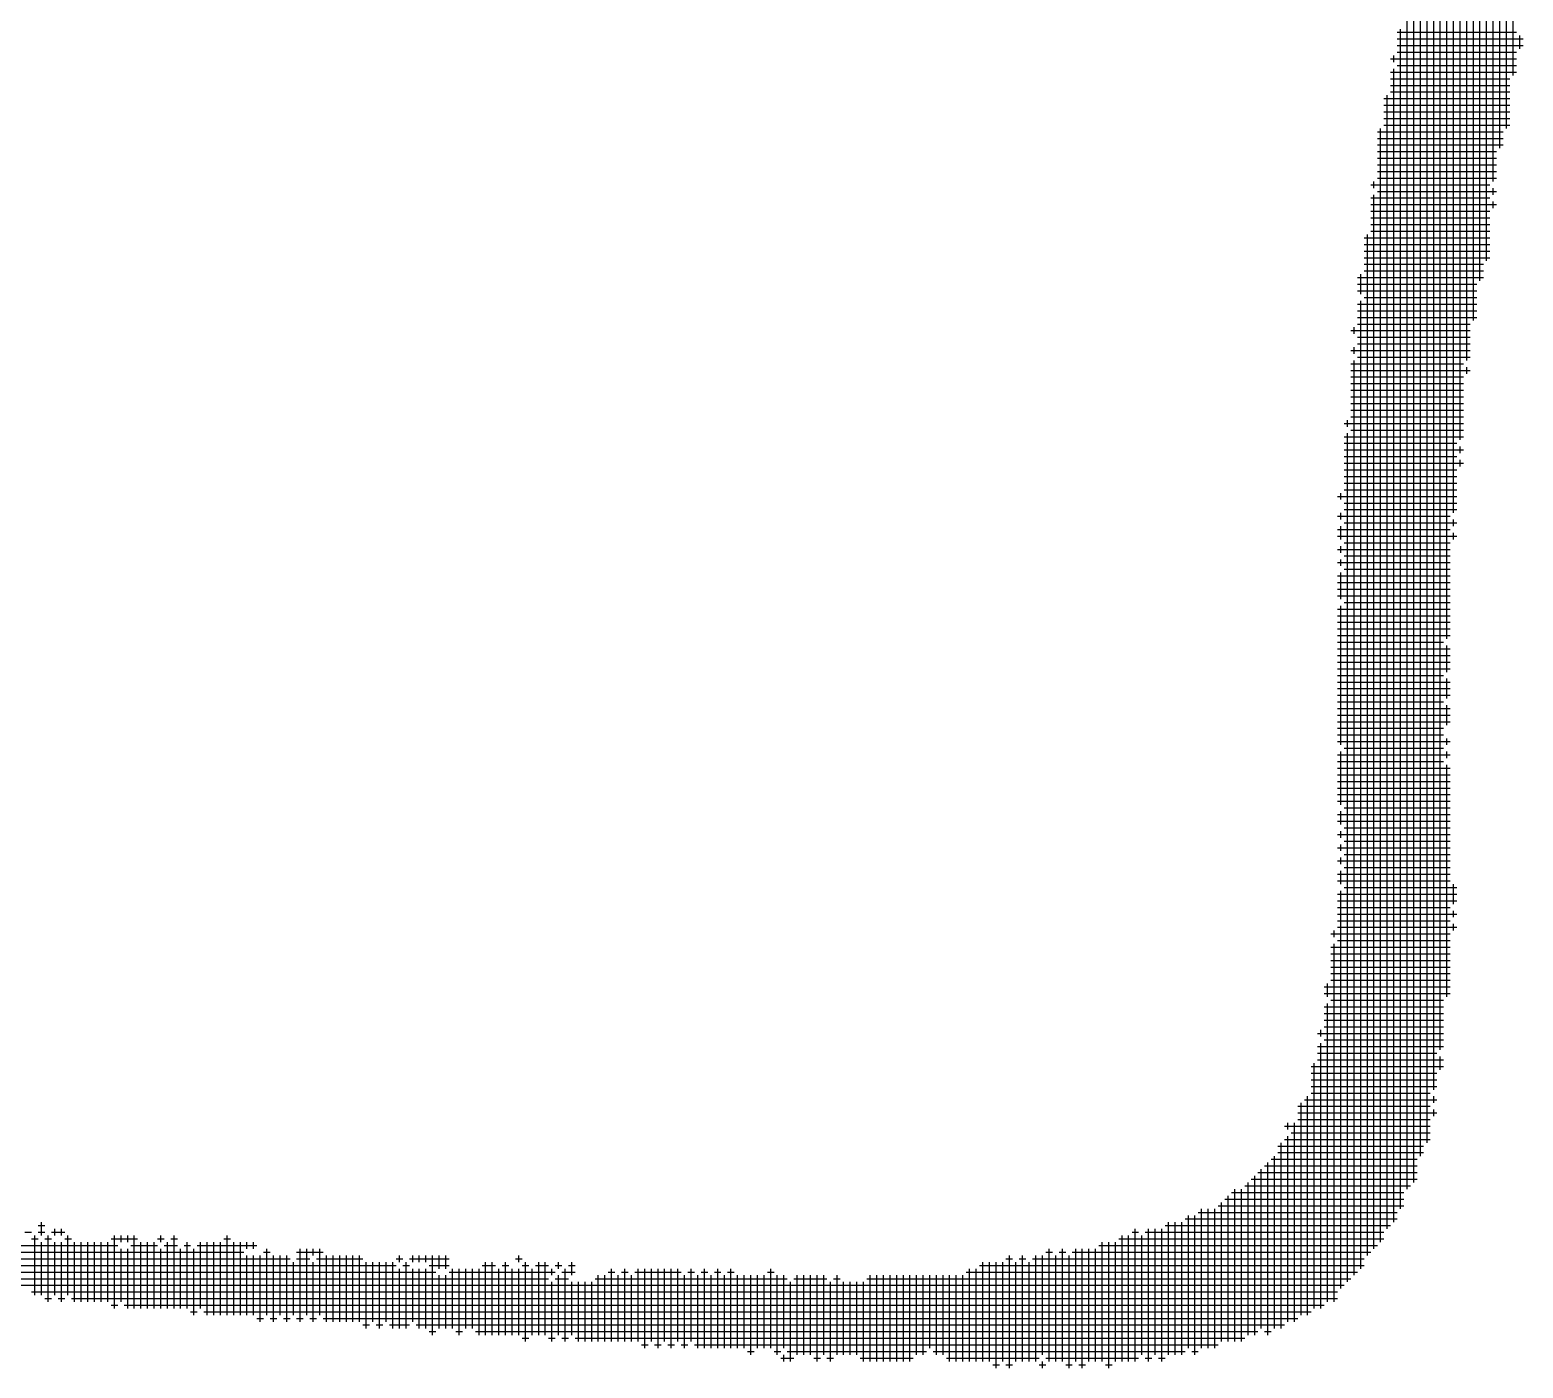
# Model space of a CAD drawing. Header units: feet. Extents: x 0 to 504600, y 0 to 356400.
# Drawn here: x 321583 to 322860, y 15769 to 16913 of the extents above; entities that cross this region are included whole.
import ezdxf

# ---------------------------------------------------------------- set-up
doc = ezdxf.new("R2010")
doc.units = ezdxf.units.FT
doc.header["$LTSCALE"] = 600
doc.header["$MEASUREMENT"] = 0
doc.layers.add('CX-COMM', color=3, linetype='CONTINUOUS')

msp = doc.modelspace()

# ---------------------------------------------------------------- linework, layer by layer
at = {"layer": 'CX-COMM'}
for p, q in [((322851.6, 16874.2, 14725.6), (322851.6, 17418.6, 14725.6)), ((322845.9, 16828.9, 14725.6), (322845.9, 17395.9, 14725.6)), ((322840.3, 16811.9, 14725.6), (322840.3, 17384.5, 14725.6)), ((322834.6, 16783.5, 14725.6), (322834.6, 17356.2, 14725.6)), ((322828.9, 16715.5, 14725.6), (322828.9, 17339.2, 14725.6)), ((322800.6, 16500, 14725.6), (322800.6, 17293.8, 14725.6)), ((322806.2, 16562.4, 14725.6), (322806.2, 17299.5, 14725.6)), ((322811.9, 16630.4, 14725.6), (322811.9, 17293.8, 14725.6)), ((322817.6, 16664.5, 14725.6), (322817.6, 17299.5, 14725.6)), ((322823.2, 16698.5, 14725.6), (322823.2, 17305.2, 14725.6)), ((322794.9, 16392.3, 14725.6), (322794.9, 17157.7, 14725.6)), ((322789.2, 16040.8, 14725.6), (322789.2, 17123.7, 14725.6)), ((322783.6, 16006.7, 14725.6), (322783.6, 17095.4, 14725.6)), ((322777.9, 15961.4, 14725.6), (322777.9, 17072.7, 14725.6)), ((322772.2, 15950, 14725.6), (322772.2, 17033, 14725.6)), ((322766.5, 15927.4, 14725.6), (322766.5, 16999, 14725.6)), ((322760.9, 15921.7, 14725.6), (322760.9, 16959.3, 14725.6)), ((322752.4, 16911.1, 14725.6), (322854.4, 16911.1, 14725.6)), ((322755.2, 15904.7, 14725.6), (322755.2, 16913.9, 14725.6)), ((322752.4, 16905.4, 14725.6), (322860.1, 16905.4, 14725.6)), ((322752.4, 16899.8, 14725.6), (322860.1, 16899.8, 14725.6)), ((322857.3, 16896.9, 14725.6), (322857.3, 16908.3, 14725.6)), ((322746.7, 16888.4, 14725.6), (322854.4, 16888.4, 14725.6)), ((322749.5, 16885.6, 14725.6), (322749.5, 16891.3, 14725.6)), ((322752.4, 16894.1, 14725.6), (322854.4, 16894.1, 14725.6)), ((322746.7, 16877.1, 14725.6), (322854.4, 16877.1, 14725.6)), ((322746.7, 16871.4, 14725.6), (322848.8, 16871.4, 14725.6)), ((322749.5, 15893.3, 14725.6), (322749.5, 16879.9, 14725.6)), ((322752.4, 16882.8, 14725.6), (322854.4, 16882.8, 14725.6)), ((322746.7, 16865.7, 14725.6), (322848.8, 16865.7, 14725.6)), ((322746.7, 16860.1, 14725.6), (322848.8, 16860.1, 14725.6)), ((322741, 16854.4, 14725.6), (322848.8, 16854.4, 14725.6)), ((322741, 16848.7, 14725.6), (322848.8, 16848.7, 14725.6)), ((322743.9, 15887.7, 14725.6), (322743.9, 16857.2, 14725.6)), ((322741, 16843.1, 14725.6), (322848.8, 16843.1, 14725.6)), ((322741, 16837.4, 14725.6), (322848.8, 16837.4, 14725.6)), ((322735.4, 16826.1, 14725.6), (322843.1, 16826.1, 14725.6)), ((322735.4, 16820.4, 14725.6), (322843.1, 16820.4, 14725.6)), ((322738.2, 15876.3, 14725.6), (322738.2, 16828.9, 14725.6)), ((322741, 16831.7, 14725.6), (322848.8, 16831.7, 14725.6)), ((322735.4, 16814.7, 14725.6), (322843.1, 16814.7, 14725.6)), ((322735.4, 16809, 14725.6), (322837.4, 16809, 14725.6)), ((322735.4, 16803.4, 14725.6), (322837.4, 16803.4, 14725.6)), ((322735.4, 16797.7, 14725.6), (322837.4, 16797.7, 14725.6)), ((322732.5, 16777.9, 14725.6), (322732.5, 16783.5, 14725.6)), ((322735.4, 16792, 14725.6), (322837.4, 16792, 14725.6)), ((322735.4, 16786.4, 14725.6), (322837.4, 16786.4, 14725.6)), ((322729.7, 16780.7, 14725.6), (322831.7, 16780.7, 14725.6)), ((322729.7, 16769.4, 14725.6), (322831.7, 16769.4, 14725.6)), ((322732.5, 15870.7, 14725.6), (322732.5, 16772.2, 14725.6)), ((322735.4, 16775, 14725.6), (322837.4, 16775, 14725.6)), ((322834.6, 16772.2, 14725.6), (322834.6, 16777.9, 14725.6)), ((322729.7, 16763.7, 14725.6), (322837.4, 16763.7, 14725.6)), ((322729.7, 16758, 14725.6), (322831.7, 16758, 14725.6)), ((322834.6, 16760.8, 14725.6), (322834.6, 16766.5, 14725.6)), ((322729.7, 16752.3, 14725.6), (322831.7, 16752.3, 14725.6)), ((322729.7, 16746.7, 14725.6), (322831.7, 16746.7, 14725.6)), ((322724, 16735.3, 14725.6), (322831.7, 16735.3, 14725.6)), ((322726.9, 15865, 14725.6), (322726.9, 16738.2, 14725.6)), ((322729.7, 16741, 14725.6), (322831.7, 16741, 14725.6)), ((322724, 16729.7, 14725.6), (322831.7, 16729.7, 14725.6)), ((322724, 16724, 14725.6), (322831.7, 16724, 14725.6)), ((322724, 16718.3, 14725.6), (322831.7, 16718.3, 14725.6)), ((322724, 16712.7, 14725.6), (322826.1, 16712.7, 14725.6)), ((322724, 16707, 14725.6), (322826.1, 16707, 14725.6)), ((322718.3, 16701.3, 14725.6), (322826.1, 16701.3, 14725.6)), ((322718.3, 16695.6, 14725.6), (322820.4, 16695.6, 14725.6)), ((322721.2, 16687.1, 14725.6), (322721.2, 16704.1, 14725.6)), ((322718.3, 16690, 14725.6), (322820.4, 16690, 14725.6)), ((322721.2, 15853.6, 14725.6), (322721.2, 16681.5, 14725.6)), ((322724, 16684.3, 14725.6), (322820.4, 16684.3, 14725.6)), ((322718.3, 16678.6, 14725.6), (322820.4, 16678.6, 14725.6)), ((322718.3, 16673, 14725.6), (322820.4, 16673, 14725.6)), ((322718.3, 16667.3, 14725.6), (322820.4, 16667.3, 14725.6)), ((322712.7, 16656, 14725.6), (322814.7, 16656, 14725.6)), ((322715.5, 16653.1, 14725.6), (322715.5, 16658.8, 14725.6)), ((322718.3, 16661.6, 14725.6), (322814.7, 16661.6, 14725.6)), ((322715.5, 16636.1, 14725.6), (322715.5, 16641.8, 14725.6)), ((322718.3, 16650.3, 14725.6), (322814.7, 16650.3, 14725.6)), ((322718.3, 16644.6, 14725.6), (322814.7, 16644.6, 14725.6)), ((322712.7, 16638.9, 14725.6), (322814.7, 16638.9, 14725.6)), ((322715.5, 15848, 14725.6), (322715.5, 16630.4, 14725.6)), ((322718.3, 16633.3, 14725.6), (322814.7, 16633.3, 14725.6)), ((322712.7, 16627.6, 14725.6), (322809.1, 16627.6, 14725.6)), ((322712.7, 16621.9, 14725.6), (322814.7, 16621.9, 14725.6)), ((322712.7, 16616.3, 14725.6), (322809.1, 16616.3, 14725.6)), ((322811.9, 16619.1, 14725.6), (322811.9, 16624.8, 14725.6)), ((322712.7, 16610.6, 14725.6), (322809.1, 16610.6, 14725.6)), ((322712.7, 16604.9, 14725.6), (322809.1, 16604.9, 14725.6)), ((322712.7, 16599.3, 14725.6), (322809.1, 16599.3, 14725.6)), ((322712.7, 16593.6, 14725.6), (322809.1, 16593.6, 14725.6)), ((322709.8, 16573.7, 14725.6), (322709.8, 16579.4, 14725.6)), ((322712.7, 16587.9, 14725.6), (322809.1, 16587.9, 14725.6)), ((322712.7, 16582.2, 14725.6), (322809.1, 16582.2, 14725.6)), ((322707, 16576.6, 14725.6), (322809.1, 16576.6, 14725.6)), ((322707, 16565.2, 14725.6), (322809.1, 16565.2, 14725.6)), ((322709.8, 15842.3, 14725.6), (322709.8, 16568.1, 14725.6)), ((322712.7, 16570.9, 14725.6), (322809.1, 16570.9, 14725.6)), ((322707, 16559.6, 14725.6), (322803.4, 16559.6, 14725.6)), ((322707, 16553.9, 14725.6), (322809.1, 16553.9, 14725.6)), ((322806.2, 16551.1, 14725.6), (322806.2, 16556.7, 14725.6)), ((322707, 16548.2, 14725.6), (322803.4, 16548.2, 14725.6)), ((322707, 16542.6, 14725.6), (322809.1, 16542.6, 14725.6)), ((322806.2, 16539.7, 14725.6), (322806.2, 16545.4, 14725.6)), ((322707, 16536.9, 14725.6), (322803.4, 16536.9, 14725.6)), ((322707, 16531.2, 14725.6), (322803.4, 16531.2, 14725.6)), ((322701.3, 16514.2, 14725.6), (322803.4, 16514.2, 14725.6)), ((322704.2, 16511.4, 14725.6), (322704.2, 16517, 14725.6)), ((322707, 16525.5, 14725.6), (322803.4, 16525.5, 14725.6)), ((322707, 16519.9, 14725.6), (322803.4, 16519.9, 14725.6)), ((322707, 16508.5, 14725.6), (322803.4, 16508.5, 14725.6)), ((322707, 16502.9, 14725.6), (322803.4, 16502.9, 14725.6)), ((322701.3, 16497.2, 14725.6), (322797.7, 16497.2, 14725.6)), ((322704.2, 16494.4, 14725.6), (322704.2, 16500, 14725.6)), ((322704.2, 16477.3, 14725.6), (322704.2, 16488.7, 14725.6)), ((322707, 16491.5, 14725.6), (322803.4, 16491.5, 14725.6)), ((322800.6, 16488.7, 14725.6), (322800.6, 16494.4, 14725.6)), ((322701.3, 16485.9, 14725.6), (322797.7, 16485.9, 14725.6)), ((322701.3, 16480.2, 14725.6), (322803.4, 16480.2, 14725.6)), ((322800.6, 16477.3, 14725.6), (322800.6, 16483, 14725.6)), ((322701.3, 16468.8, 14725.6), (322797.7, 16468.8, 14725.6)), ((322704.2, 16466, 14725.6), (322704.2, 16471.7, 14725.6)), ((322707, 16474.5, 14725.6), (322797.7, 16474.5, 14725.6)), ((322707, 16463.2, 14725.6), (322797.7, 16463.2, 14725.6)), ((322701.3, 16457.5, 14725.6), (322797.7, 16457.5, 14725.6)), ((322704.2, 16454.7, 14725.6), (322704.2, 16460.3, 14725.6)), ((322707, 16451.8, 14725.6), (322797.7, 16451.8, 14725.6)), ((322701.3, 16446.2, 14725.6), (322797.7, 16446.2, 14725.6)), ((322701.3, 16440.5, 14725.6), (322797.7, 16440.5, 14725.6)), ((322704.2, 16426.3, 14725.6), (322704.2, 16449, 14725.6)), ((322701.3, 16434.8, 14725.6), (322797.7, 16434.8, 14725.6)), ((322701.3, 16429.2, 14725.6), (322797.7, 16429.2, 14725.6)), ((322701.3, 16417.8, 14725.6), (322797.7, 16417.8, 14725.6)), ((322701.3, 16412.1, 14725.6), (322797.7, 16412.1, 14725.6)), ((322704.2, 16301.6, 14725.6), (322704.2, 16420.6, 14725.6)), ((322707, 16423.5, 14725.6), (322797.7, 16423.5, 14725.6)), ((322701.3, 16406.5, 14725.6), (322797.7, 16406.5, 14725.6)), ((322701.3, 16400.8, 14725.6), (322797.7, 16400.8, 14725.6)), ((322701.3, 16395.1, 14725.6), (322797.7, 16395.1, 14725.6)), ((322701.3, 16389.5, 14725.6), (322792.1, 16389.5, 14725.6)), ((322794.9, 16363.9, 14725.6), (322794.9, 16386.6, 14725.6)), ((322701.3, 16383.8, 14725.6), (322797.7, 16383.8, 14725.6)), ((322701.3, 16378.1, 14725.6), (322797.7, 16378.1, 14725.6)), ((322701.3, 16372.5, 14725.6), (322797.7, 16372.5, 14725.6)), ((322701.3, 16366.8, 14725.6), (322797.7, 16366.8, 14725.6)), ((322701.3, 16361.1, 14725.6), (322792.1, 16361.1, 14725.6)), ((322701.3, 16355.4, 14725.6), (322797.7, 16355.4, 14725.6)), ((322701.3, 16349.8, 14725.6), (322797.7, 16349.8, 14725.6)), ((322794.9, 16341.3, 14725.6), (322794.9, 16358.3, 14725.6)), ((322701.3, 16344.1, 14725.6), (322797.7, 16344.1, 14725.6)), ((322701.3, 16338.4, 14725.6), (322792.1, 16338.4, 14725.6)), ((322794.9, 16318.6, 14725.6), (322794.9, 16335.6, 14725.6)), ((322701.3, 16332.8, 14725.6), (322797.7, 16332.8, 14725.6)), ((322701.3, 16327.1, 14725.6), (322797.7, 16327.1, 14725.6)), ((322701.3, 16321.4, 14725.6), (322797.7, 16321.4, 14725.6)), ((322701.3, 16315.8, 14725.6), (322792.1, 16315.8, 14725.6)), ((322701.3, 16310.1, 14725.6), (322792.1, 16310.1, 14725.6)), ((322701.3, 16304.4, 14725.6), (322797.7, 16304.4, 14725.6)), ((322707, 16298.7, 14725.6), (322792.1, 16298.7, 14725.6)), ((322794.9, 16301.6, 14725.6), (322794.9, 16307.2, 14725.6)), ((322701.3, 16293.1, 14725.6), (322797.7, 16293.1, 14725.6)), ((322701.3, 16287.4, 14725.6), (322792.1, 16287.4, 14725.6)), ((322704.2, 16250.5, 14725.6), (322704.2, 16295.9, 14725.6)), ((322794.9, 16290.2, 14725.6), (322794.9, 16295.9, 14725.6)), ((322794.9, 16086.1, 14725.6), (322794.9, 16284.6, 14725.6)), ((322701.3, 16281.7, 14725.6), (322797.7, 16281.7, 14725.6)), ((322701.3, 16276.1, 14725.6), (322797.7, 16276.1, 14725.6)), ((322701.3, 16270.4, 14725.6), (322797.7, 16270.4, 14725.6)), ((322701.3, 16264.7, 14725.6), (322797.7, 16264.7, 14725.6)), ((322701.3, 16259.1, 14725.6), (322797.7, 16259.1, 14725.6)), ((322701.3, 16253.4, 14725.6), (322797.7, 16253.4, 14725.6)), ((322707, 16247.7, 14725.6), (322797.7, 16247.7, 14725.6)), ((322701.3, 16242, 14725.6), (322797.7, 16242, 14725.6)), ((322701.3, 16236.4, 14725.6), (322797.7, 16236.4, 14725.6)), ((322704.2, 16233.5, 14725.6), (322704.2, 16244.9, 14725.6)), ((322701.3, 16225, 14725.6), (322797.7, 16225, 14725.6)), ((322704.2, 16222.2, 14725.6), (322704.2, 16227.9, 14725.6)), ((322707, 16230.7, 14725.6), (322797.7, 16230.7, 14725.6)), ((322701.3, 16213.7, 14725.6), (322797.7, 16213.7, 14725.6)), ((322704.2, 16210.9, 14725.6), (322704.2, 16216.5, 14725.6)), ((322707, 16219.4, 14725.6), (322797.7, 16219.4, 14725.6)), ((322707, 16208, 14725.6), (322797.7, 16208, 14725.6)), ((322701.3, 16202.4, 14725.6), (322797.7, 16202.4, 14725.6)), ((322704.2, 16199.5, 14725.6), (322704.2, 16205.2, 14725.6)), ((322707, 16196.7, 14725.6), (322797.7, 16196.7, 14725.6)), ((322701.3, 16191, 14725.6), (322797.7, 16191, 14725.6)), ((322701.3, 16185.3, 14725.6), (322797.7, 16185.3, 14725.6)), ((322704.2, 16182.5, 14725.6), (322704.2, 16193.8, 14725.6)), ((322800.6, 16165.5, 14725.6), (322800.6, 16182.5, 14725.6)), ((322701.3, 16174, 14725.6), (322803.4, 16174, 14725.6)), ((322704.2, 15836.6, 14725.6), (322704.2, 16176.8, 14725.6)), ((322707, 16179.7, 14725.6), (322803.4, 16179.7, 14725.6)), ((322701.3, 16168.3, 14725.6), (322803.4, 16168.3, 14725.6)), ((322701.3, 16162.7, 14725.6), (322797.7, 16162.7, 14725.6)), ((322701.3, 16157, 14725.6), (322803.4, 16157, 14725.6)), ((322800.6, 16154.2, 14725.6), (322800.6, 16159.8, 14725.6)), ((322701.3, 16151.3, 14725.6), (322797.7, 16151.3, 14725.6)), ((322701.3, 16145.7, 14725.6), (322803.4, 16145.7, 14725.6)), ((322800.6, 16142.8, 14725.6), (322800.6, 16148.5, 14725.6)), ((322695.7, 16140, 14725.6), (322797.7, 16140, 14725.6)), ((322698.5, 16137.1, 14725.6), (322698.5, 16142.8, 14725.6)), ((322698.5, 15825.3, 14725.6), (322698.5, 16131.5, 14725.6)), ((322701.3, 16134.3, 14725.6), (322797.7, 16134.3, 14725.6)), ((322695.7, 16128.6, 14725.6), (322797.7, 16128.6, 14725.6)), ((322695.7, 16123, 14725.6), (322797.7, 16123, 14725.6)), ((322695.7, 16117.3, 14725.6), (322797.7, 16117.3, 14725.6)), ((322695.7, 16111.6, 14725.6), (322797.7, 16111.6, 14725.6)), ((322695.7, 16106, 14725.6), (322797.7, 16106, 14725.6)), ((322690, 16094.6, 14725.6), (322797.7, 16094.6, 14725.6)), ((322692.8, 16086.1, 14725.6), (322692.8, 16097.5, 14725.6)), ((322695.7, 16100.3, 14725.6), (322797.7, 16100.3, 14725.6)), ((322690, 16089, 14725.6), (322797.7, 16089, 14725.6)), ((322692.8, 15825.3, 14725.6), (322692.8, 16080.4, 14725.6)), ((322695.7, 16083.3, 14725.6), (322792.1, 16083.3, 14725.6)), ((322690, 16077.6, 14725.6), (322792.1, 16077.6, 14725.6)), ((322690, 16071.9, 14725.6), (322792.1, 16071.9, 14725.6)), ((322684.3, 16054.9, 14725.6), (322792.1, 16054.9, 14725.6)), ((322687.2, 16052.1, 14725.6), (322687.2, 16057.8, 14725.6)), ((322690, 16066.3, 14725.6), (322792.1, 16066.3, 14725.6)), ((322690, 16060.6, 14725.6), (322792.1, 16060.6, 14725.6)), ((322684.3, 16043.6, 14725.6), (322792.1, 16043.6, 14725.6)), ((322687.2, 15819.6, 14725.6), (322687.2, 16046.4, 14725.6)), ((322690, 16049.3, 14725.6), (322792.1, 16049.3, 14725.6)), ((322681.5, 15819.6, 14725.6), (322681.5, 16029.4, 14725.6)), ((322684.3, 16037.9, 14725.6), (322786.4, 16037.9, 14725.6)), ((322684.3, 16032.3, 14725.6), (322792.1, 16032.3, 14725.6)), ((322789.2, 16023.7, 14725.6), (322789.2, 16035.1, 14725.6)), ((322678.7, 16026.6, 14725.6), (322792.1, 16026.6, 14725.6)), ((322678.7, 16020.9, 14725.6), (322786.4, 16020.9, 14725.6)), ((322678.7, 16015.2, 14725.6), (322786.4, 16015.2, 14725.6)), ((322678.7, 16009.6, 14725.6), (322786.4, 16009.6, 14725.6)), ((322678.7, 16003.9, 14725.6), (322780.7, 16003.9, 14725.6)), ((322667.3, 15992.6, 14725.6), (322780.7, 15992.6, 14725.6)), ((322670.2, 15814, 14725.6), (322670.2, 15995.4, 14725.6)), ((322673, 15998.2, 14725.6), (322786.4, 15998.2, 14725.6)), ((322675.8, 15814, 14725.6), (322675.8, 16001.1, 14725.6)), ((322783.6, 15995.4, 14725.6), (322783.6, 16001.1, 14725.6)), ((322658.8, 15972.7, 14725.6), (322658.8, 15978.4, 14725.6)), ((322664.5, 15808.3, 14725.6), (322664.5, 15978.4, 14725.6)), ((322667.3, 15986.9, 14725.6), (322786.4, 15986.9, 14725.6)), ((322667.3, 15981.2, 14725.6), (322780.7, 15981.2, 14725.6)), ((322783.6, 15984.1, 14725.6), (322783.6, 15989.7, 14725.6)), ((322656, 15975.6, 14725.6), (322780.7, 15975.6, 14725.6)), ((322658.8, 15808.3, 14725.6), (322658.8, 15967, 14725.6)), ((322661.6, 15969.9, 14725.6), (322780.7, 15969.9, 14725.6)), ((322650.3, 15958.5, 14725.6), (322775, 15958.5, 14725.6)), ((322650.3, 15952.9, 14725.6), (322775, 15952.9, 14725.6)), ((322653.1, 15802.6, 14725.6), (322653.1, 15961.4, 14725.6)), ((322656, 15964.2, 14725.6), (322780.7, 15964.2, 14725.6)), ((322639, 15941.5, 14725.6), (322769.4, 15941.5, 14725.6)), ((322641.8, 15796.9, 14725.6), (322641.8, 15944.4, 14725.6)), ((322644.6, 15947.2, 14725.6), (322769.4, 15947.2, 14725.6)), ((322647.5, 15802.6, 14725.6), (322647.5, 15950, 14725.6)), ((322624.8, 15796.9, 14725.6), (322624.8, 15927.4, 14725.6)), ((322627.6, 15930.2, 14725.6), (322769.4, 15930.2, 14725.6)), ((322630.5, 15796.9, 14725.6), (322630.5, 15933, 14725.6)), ((322633.3, 15935.9, 14725.6), (322769.4, 15935.9, 14725.6)), ((322636.1, 15802.6, 14725.6), (322636.1, 15938.7, 14725.6)), ((322607.8, 15791.3, 14725.6), (322607.8, 15916, 14725.6)), ((322610.6, 15918.9, 14725.6), (322758, 15918.9, 14725.6)), ((322613.5, 15791.3, 14725.6), (322613.5, 15921.7, 14725.6)), ((322619.1, 15791.3, 14725.6), (322619.1, 15921.7, 14725.6)), ((322622, 15924.5, 14725.6), (322763.7, 15924.5, 14725.6)), ((322582.3, 15901.8, 14725.6), (322752.4, 15901.8, 14725.6)), ((322585.1, 15785.6, 14725.6), (322585.1, 15904.7, 14725.6)), ((322590.8, 15785.6, 14725.6), (322590.8, 15904.7, 14725.6)), ((322596.4, 15785.6, 14725.6), (322596.4, 15904.7, 14725.6)), ((322599.3, 15907.5, 14725.6), (322758, 15907.5, 14725.6)), ((322602.1, 15791.3, 14725.6), (322602.1, 15910.3, 14725.6)), ((322604.9, 15913.2, 14725.6), (322758, 15913.2, 14725.6)), ((321590, 15890.5, 14725.6), (321595.7, 15890.5, 14725.6)), ((321592.9, 15882, 14725.6), (321592.9, 15893.3, 14725.6)), ((322553.9, 15890.5, 14725.6), (322746.7, 15890.5, 14725.6)), ((322556.8, 15779.9, 14725.6), (322556.8, 15893.3, 14725.6)), ((322562.4, 15779.9, 14725.6), (322562.4, 15893.3, 14725.6)), ((322568.1, 15779.9, 14725.6), (322568.1, 15893.3, 14725.6)), ((322570.9, 15896.2, 14725.6), (322752.4, 15896.2, 14725.6)), ((322573.8, 15785.6, 14725.6), (322573.8, 15899, 14725.6)), ((322579.4, 15779.9, 14725.6), (322579.4, 15899, 14725.6)), ((321578.7, 15884.8, 14725.6), (321584.3, 15884.8, 14725.6)), ((321584.3, 15879.2, 14725.6), (321590, 15879.2, 14725.6)), ((321587.2, 15831, 14725.6), (321587.2, 15882, 14725.6)), ((321590, 15884.8, 14725.6), (321595.7, 15884.8, 14725.6)), ((321592.9, 15831, 14725.6), (321592.9, 15876.3, 14725.6)), ((321595.7, 15879.2, 14725.6), (321601.4, 15879.2, 14725.6)), ((321598.5, 15825.3, 14725.6), (321598.5, 15882, 14725.6)), ((321601.4, 15884.8, 14725.6), (321612.7, 15884.8, 14725.6)), ((321604.2, 15882, 14725.6), (321604.2, 15887.7, 14725.6)), ((321604.2, 15831, 14725.6), (321604.2, 15876.3, 14725.6)), ((321609.9, 15882, 14725.6), (321609.9, 15887.7, 14725.6)), ((321609.9, 15825.3, 14725.6), (321609.9, 15876.3, 14725.6)), ((321612.7, 15879.2, 14725.6), (321618.4, 15879.2, 14725.6)), ((321615.5, 15831, 14725.6), (321615.5, 15882, 14725.6)), ((321621.2, 15825.3, 14725.6), (321621.2, 15876.3, 14725.6)), ((321626.9, 15825.3, 14725.6), (321626.9, 15876.3, 14725.6)), ((321632.5, 15825.3, 14725.6), (321632.5, 15876.3, 14725.6)), ((321638.2, 15825.3, 14725.6), (321638.2, 15876.3, 14725.6)), ((321643.9, 15825.3, 14725.6), (321643.9, 15876.3, 14725.6)), ((321649.6, 15825.3, 14725.6), (321649.6, 15876.3, 14725.6)), ((321652.4, 15879.2, 14725.6), (321675.1, 15879.2, 14725.6)), ((321655.2, 15819.6, 14725.6), (321655.2, 15882, 14725.6)), ((321660.9, 15876.3, 14725.6), (321660.9, 15882, 14725.6)), ((321666.6, 15876.3, 14725.6), (321666.6, 15882, 14725.6)), ((321672.2, 15819.6, 14725.6), (321672.2, 15882, 14725.6)), ((321677.9, 15819.6, 14725.6), (321677.9, 15876.3, 14725.6)), ((321683.6, 15819.6, 14725.6), (321683.6, 15876.3, 14725.6)), ((321689.2, 15819.6, 14725.6), (321689.2, 15876.3, 14725.6)), ((321692.1, 15879.2, 14725.6), (321697.7, 15879.2, 14725.6)), ((321694.9, 15876.3, 14725.6), (321694.9, 15882, 14725.6)), ((321700.6, 15819.6, 14725.6), (321700.6, 15876.3, 14725.6)), ((321703.4, 15879.2, 14725.6), (321709.1, 15879.2, 14725.6)), ((321706.3, 15819.6, 14725.6), (321706.3, 15882, 14725.6)), ((321717.6, 15819.6, 14725.6), (321717.6, 15876.3, 14725.6)), ((321728.9, 15819.6, 14725.6), (321728.9, 15876.3, 14725.6)), ((321734.6, 15814, 14725.6), (321734.6, 15876.3, 14725.6)), ((321740.3, 15814, 14725.6), (321740.3, 15876.3, 14725.6)), ((321745.9, 15814, 14725.6), (321745.9, 15876.3, 14725.6)), ((321748.8, 15879.2, 14725.6), (321754.4, 15879.2, 14725.6)), ((321751.6, 15814, 14725.6), (321751.6, 15882, 14725.6)), ((321757.3, 15814, 14725.6), (321757.3, 15876.3, 14725.6)), ((321763, 15814, 14725.6), (321763, 15876.3, 14725.6)), ((321768.6, 15870.7, 14725.6), (321768.6, 15876.3, 14725.6)), ((321774.3, 15870.7, 14725.6), (321774.3, 15876.3, 14725.6)), ((322500.1, 15774.3, 14725.6), (322500.1, 15876.3, 14725.6)), ((322505.7, 15768.6, 14725.6), (322505.7, 15876.3, 14725.6)), ((322511.4, 15774.3, 14725.6), (322511.4, 15876.3, 14725.6)), ((322514.2, 15879.2, 14725.6), (322741, 15879.2, 14725.6)), ((322517.1, 15774.3, 14725.6), (322517.1, 15882, 14725.6)), ((322522.7, 15774.3, 14725.6), (322522.7, 15882, 14725.6)), ((322525.6, 15884.8, 14725.6), (322531.2, 15884.8, 14725.6)), ((322528.4, 15774.3, 14725.6), (322528.4, 15887.7, 14725.6)), ((322534.1, 15779.9, 14725.6), (322534.1, 15882, 14725.6)), ((322536.9, 15884.8, 14725.6), (322741, 15884.8, 14725.6)), ((322539.7, 15774.3, 14725.6), (322539.7, 15887.7, 14725.6)), ((322545.4, 15779.9, 14725.6), (322545.4, 15887.7, 14725.6)), ((322551.1, 15774.3, 14725.6), (322551.1, 15887.7, 14725.6)), ((321187.4, 15873.5, 14725.6), (321658.1, 15873.5, 14725.6)), ((321289.5, 15867.8, 14725.6), (321765.8, 15867.8, 14725.6)), ((321660.9, 15825.3, 14725.6), (321660.9, 15870.7, 14725.6)), ((321666.6, 15819.6, 14725.6), (321666.6, 15870.7, 14725.6)), ((321669.4, 15873.5, 14725.6), (321692.1, 15873.5, 14725.6)), ((321694.9, 15819.6, 14725.6), (321694.9, 15870.7, 14725.6)), ((321697.7, 15873.5, 14725.6), (321709.1, 15873.5, 14725.6)), ((321711.9, 15819.6, 14725.6), (321711.9, 15870.7, 14725.6)), ((321714.8, 15873.5, 14725.6), (321720.4, 15873.5, 14725.6)), ((321723.3, 15814, 14725.6), (321723.3, 15870.7, 14725.6)), ((321726.1, 15873.5, 14725.6), (321777.1, 15873.5, 14725.6)), ((321768.6, 15814, 14725.6), (321768.6, 15865, 14725.6)), ((321774.3, 15814, 14725.6), (321774.3, 15865, 14725.6)), ((321780, 15808.3, 14725.6), (321780, 15865, 14725.6)), ((321782.8, 15867.8, 14725.6), (321788.5, 15867.8, 14725.6)), ((321785.6, 15814, 14725.6), (321785.6, 15870.7, 14725.6)), ((321791.3, 15808.3, 14725.6), (321791.3, 15865, 14725.6)), ((321797, 15814, 14725.6), (321797, 15865, 14725.6)), ((321802.6, 15808.3, 14725.6), (321802.6, 15865, 14725.6)), ((321811.1, 15867.8, 14725.6), (321833.8, 15867.8, 14725.6)), ((321814, 15808.3, 14725.6), (321814, 15870.7, 14725.6)), ((321819.7, 15814, 14725.6), (321819.7, 15870.7, 14725.6)), ((321825.3, 15865, 14725.6), (321825.3, 15870.7, 14725.6)), ((321831, 15814, 14725.6), (321831, 15870.7, 14725.6)), ((321836.7, 15808.3, 14725.6), (321836.7, 15865, 14725.6)), ((321842.3, 15808.3, 14725.6), (321842.3, 15865, 14725.6)), ((321848, 15808.3, 14725.6), (321848, 15865, 14725.6)), ((321853.7, 15808.3, 14725.6), (321853.7, 15865, 14725.6)), ((321859.3, 15808.3, 14725.6), (321859.3, 15865, 14725.6)), ((321865, 15808.3, 14725.6), (321865, 15865, 14725.6)), ((321899, 15859.3, 14725.6), (321899, 15865, 14725.6)), ((321910.4, 15859.3, 14725.6), (321910.4, 15865, 14725.6)), ((321916, 15859.3, 14725.6), (321916, 15865, 14725.6)), ((321921.7, 15859.3, 14725.6), (321921.7, 15865, 14725.6)), ((321927.4, 15796.9, 14725.6), (321927.4, 15865, 14725.6)), ((321933.1, 15853.6, 14725.6), (321933.1, 15865, 14725.6)), ((321938.7, 15853.6, 14725.6), (321938.7, 15865, 14725.6)), ((322001.1, 15859.3, 14725.6), (322001.1, 15865, 14725.6)), ((322420.7, 15768.6, 14725.6), (322420.7, 15865, 14725.6)), ((322432, 15774.3, 14725.6), (322432, 15865, 14725.6)), ((322443.4, 15774.3, 14725.6), (322443.4, 15865, 14725.6)), ((322449, 15779.9, 14725.6), (322449, 15865, 14725.6)), ((322451.9, 15867.8, 14725.6), (322457.5, 15867.8, 14725.6)), ((322454.7, 15774.3, 14725.6), (322454.7, 15870.7, 14725.6)), ((322460.4, 15774.3, 14725.6), (322460.4, 15865, 14725.6)), ((322463.2, 15867.8, 14725.6), (322468.9, 15867.8, 14725.6)), ((322466, 15774.3, 14725.6), (322466, 15870.7, 14725.6)), ((322471.7, 15768.6, 14725.6), (322471.7, 15865, 14725.6)), ((322474.5, 15867.8, 14725.6), (322729.7, 15867.8, 14725.6)), ((322477.4, 15774.3, 14725.6), (322477.4, 15870.7, 14725.6)), ((322483, 15768.6, 14725.6), (322483, 15870.7, 14725.6)), ((322488.7, 15774.3, 14725.6), (322488.7, 15870.7, 14725.6)), ((322494.4, 15774.3, 14725.6), (322494.4, 15870.7, 14725.6)), ((322497.2, 15873.5, 14725.6), (322735.4, 15873.5, 14725.6)), ((321289.5, 15862.2, 14725.6), (321805.5, 15862.2, 14725.6)), ((321357.5, 15850.8, 14725.6), (321930.2, 15850.8, 14725.6)), ((321391.6, 15856.5, 14725.6), (321896.2, 15856.5, 14725.6)), ((321808.3, 15814, 14725.6), (321808.3, 15859.3, 14725.6)), ((321811.1, 15862.2, 14725.6), (321822.5, 15862.2, 14725.6)), ((321825.3, 15808.3, 14725.6), (321825.3, 15859.3, 14725.6)), ((321828.2, 15862.2, 14725.6), (321867.8, 15862.2, 14725.6)), ((321870.7, 15802.6, 14725.6), (321870.7, 15859.3, 14725.6)), ((321876.4, 15808.3, 14725.6), (321876.4, 15859.3, 14725.6)), ((321882, 15802.6, 14725.6), (321882, 15859.3, 14725.6)), ((321887.7, 15808.3, 14725.6), (321887.7, 15859.3, 14725.6)), ((321893.4, 15802.6, 14725.6), (321893.4, 15859.3, 14725.6)), ((321896.2, 15862.2, 14725.6), (321901.9, 15862.2, 14725.6)), ((321899, 15802.6, 14725.6), (321899, 15853.6, 14725.6)), ((321901.9, 15856.5, 14725.6), (321907.5, 15856.5, 14725.6)), ((321904.7, 15802.6, 14725.6), (321904.7, 15859.3, 14725.6)), ((321907.5, 15862.2, 14725.6), (321941.6, 15862.2, 14725.6)), ((321910.4, 15808.3, 14725.6), (321910.4, 15853.6, 14725.6)), ((321916, 15802.6, 14725.6), (321916, 15853.6, 14725.6)), ((321921.7, 15802.6, 14725.6), (321921.7, 15853.6, 14725.6)), ((321924.5, 15856.5, 14725.6), (321941.6, 15856.5, 14725.6)), ((321941.6, 15850.8, 14725.6), (322032.3, 15850.8, 14725.6)), ((321944.4, 15802.6, 14725.6), (321944.4, 15853.6, 14725.6)), ((321950.1, 15796.9, 14725.6), (321950.1, 15853.6, 14725.6)), ((321955.7, 15802.6, 14725.6), (321955.7, 15853.6, 14725.6)), ((321961.4, 15802.6, 14725.6), (321961.4, 15853.6, 14725.6)), ((321967.1, 15796.9, 14725.6), (321967.1, 15853.6, 14725.6)), ((321969.9, 15856.5, 14725.6), (321981.2, 15856.5, 14725.6)), ((321972.7, 15796.9, 14725.6), (321972.7, 15859.3, 14725.6)), ((321978.4, 15796.9, 14725.6), (321978.4, 15859.3, 14725.6)), ((321984.1, 15796.9, 14725.6), (321984.1, 15853.6, 14725.6)), ((321986.9, 15856.5, 14725.6), (321992.6, 15856.5, 14725.6)), ((321989.8, 15796.9, 14725.6), (321989.8, 15859.3, 14725.6)), ((321995.4, 15796.9, 14725.6), (321995.4, 15853.6, 14725.6)), ((321998.3, 15862.2, 14725.6), (322003.9, 15862.2, 14725.6)), ((322001.1, 15796.9, 14725.6), (322001.1, 15853.6, 14725.6)), ((322003.9, 15856.5, 14725.6), (322009.6, 15856.5, 14725.6)), ((322006.8, 15791.3, 14725.6), (322006.8, 15859.3, 14725.6)), ((322012.4, 15796.9, 14725.6), (322012.4, 15853.6, 14725.6)), ((322015.3, 15856.5, 14725.6), (322026.6, 15856.5, 14725.6)), ((322018.1, 15796.9, 14725.6), (322018.1, 15859.3, 14725.6)), ((322023.8, 15796.9, 14725.6), (322023.8, 15859.3, 14725.6)), ((322029.4, 15848, 14725.6), (322029.4, 15853.6, 14725.6)), ((322032.3, 15856.5, 14725.6), (322037.9, 15856.5, 14725.6)), ((322035.1, 15853.6, 14725.6), (322035.1, 15859.3, 14725.6)), ((322037.9, 15850.8, 14725.6), (322049.3, 15850.8, 14725.6)), ((322040.8, 15791.3, 14725.6), (322040.8, 15853.6, 14725.6)), ((322043.6, 15856.5, 14725.6), (322049.3, 15856.5, 14725.6)), ((322046.5, 15848, 14725.6), (322046.5, 15859.3, 14725.6)), ((322077.6, 15850.8, 14725.6), (322083.3, 15850.8, 14725.6)), ((322080.5, 15791.3, 14725.6), (322080.5, 15853.6, 14725.6)), ((322089, 15850.8, 14725.6), (322094.6, 15850.8, 14725.6)), ((322091.8, 15791.3, 14725.6), (322091.8, 15853.6, 14725.6)), ((322100.3, 15850.8, 14725.6), (322140, 15850.8, 14725.6)), ((322103.2, 15791.3, 14725.6), (322103.2, 15853.6, 14725.6)), ((322108.8, 15785.6, 14725.6), (322108.8, 15853.6, 14725.6)), ((322114.5, 15791.3, 14725.6), (322114.5, 15853.6, 14725.6)), ((322120.2, 15785.6, 14725.6), (322120.2, 15853.6, 14725.6)), ((322125.8, 15791.3, 14725.6), (322125.8, 15853.6, 14725.6)), ((322131.5, 15785.6, 14725.6), (322131.5, 15853.6, 14725.6)), ((322137.2, 15791.3, 14725.6), (322137.2, 15853.6, 14725.6)), ((322145.7, 15850.8, 14725.6), (322151.3, 15850.8, 14725.6)), ((322148.5, 15791.3, 14725.6), (322148.5, 15853.6, 14725.6)), ((322157, 15850.8, 14725.6), (322162.7, 15850.8, 14725.6)), ((322159.9, 15785.6, 14725.6), (322159.9, 15853.6, 14725.6)), ((322168.4, 15850.8, 14725.6), (322174, 15850.8, 14725.6)), ((322171.2, 15785.6, 14725.6), (322171.2, 15853.6, 14725.6)), ((322179.7, 15850.8, 14725.6), (322185.4, 15850.8, 14725.6)), ((322182.5, 15785.6, 14725.6), (322182.5, 15853.6, 14725.6)), ((322213.7, 15850.8, 14725.6), (322219.4, 15850.8, 14725.6)), ((322216.6, 15785.6, 14725.6), (322216.6, 15853.6, 14725.6)), ((322383.8, 15850.8, 14725.6), (322718.3, 15850.8, 14725.6)), ((322386.7, 15774.3, 14725.6), (322386.7, 15853.6, 14725.6)), ((322392.3, 15774.3, 14725.6), (322392.3, 15853.6, 14725.6)), ((322395.2, 15856.5, 14725.6), (322724, 15856.5, 14725.6)), ((322398, 15774.3, 14725.6), (322398, 15859.3, 14725.6)), ((322403.7, 15774.3, 14725.6), (322403.7, 15859.3, 14725.6)), ((322409.3, 15768.6, 14725.6), (322409.3, 15859.3, 14725.6)), ((322415, 15774.3, 14725.6), (322415, 15859.3, 14725.6)), ((322417.8, 15862.2, 14725.6), (322423.5, 15862.2, 14725.6)), ((322426.3, 15774.3, 14725.6), (322426.3, 15859.3, 14725.6)), ((322429.2, 15862.2, 14725.6), (322434.8, 15862.2, 14725.6)), ((322437.7, 15774.3, 14725.6), (322437.7, 15859.3, 14725.6)), ((322440.5, 15862.2, 14725.6), (322724, 15862.2, 14725.6)), ((321448.3, 15845.1, 14725.6), (322026.6, 15845.1, 14725.6)), ((321482.3, 15839.5, 14725.6), (322707, 15839.5, 14725.6)), ((321933.1, 15802.6, 14725.6), (321933.1, 15848, 14725.6)), ((321938.7, 15802.6, 14725.6), (321938.7, 15848, 14725.6)), ((322029.4, 15791.3, 14725.6), (322029.4, 15842.3, 14725.6)), ((322032.3, 15845.1, 14725.6), (322043.6, 15845.1, 14725.6)), ((322035.1, 15796.9, 14725.6), (322035.1, 15848, 14725.6)), ((322046.5, 15796.9, 14725.6), (322046.5, 15842.3, 14725.6)), ((322052.1, 15791.3, 14725.6), (322052.1, 15842.3, 14725.6)), ((322057.8, 15791.3, 14725.6), (322057.8, 15842.3, 14725.6)), ((322063.5, 15791.3, 14725.6), (322063.5, 15842.3, 14725.6)), ((322066.3, 15845.1, 14725.6), (322230.7, 15845.1, 14725.6)), ((322069.1, 15791.3, 14725.6), (322069.1, 15848, 14725.6)), ((322074.8, 15791.3, 14725.6), (322074.8, 15848, 14725.6)), ((322086.1, 15791.3, 14725.6), (322086.1, 15848, 14725.6)), ((322097.5, 15791.3, 14725.6), (322097.5, 15848, 14725.6)), ((322142.8, 15785.6, 14725.6), (322142.8, 15848, 14725.6)), ((322154.2, 15785.6, 14725.6), (322154.2, 15848, 14725.6)), ((322165.5, 15785.6, 14725.6), (322165.5, 15848, 14725.6)), ((322176.9, 15785.6, 14725.6), (322176.9, 15848, 14725.6)), ((322188.2, 15785.6, 14725.6), (322188.2, 15848, 14725.6)), ((322193.9, 15785.6, 14725.6), (322193.9, 15848, 14725.6)), ((322199.5, 15779.9, 14725.6), (322199.5, 15848, 14725.6)), ((322205.2, 15785.6, 14725.6), (322205.2, 15848, 14725.6)), ((322210.9, 15785.6, 14725.6), (322210.9, 15848, 14725.6)), ((322222.2, 15779.9, 14725.6), (322222.2, 15848, 14725.6)), ((322227.9, 15785.6, 14725.6), (322227.9, 15848, 14725.6)), ((322233.6, 15774.3, 14725.6), (322233.6, 15842.3, 14725.6)), ((322236.4, 15845.1, 14725.6), (322264.7, 15845.1, 14725.6)), ((322239.2, 15779.9, 14725.6), (322239.2, 15848, 14725.6)), ((322244.9, 15779.9, 14725.6), (322244.9, 15848, 14725.6)), ((322250.6, 15779.9, 14725.6), (322250.6, 15848, 14725.6)), ((322256.2, 15774.3, 14725.6), (322256.2, 15848, 14725.6)), ((322261.9, 15779.9, 14725.6), (322261.9, 15848, 14725.6)), ((322267.6, 15774.3, 14725.6), (322267.6, 15842.3, 14725.6)), ((322270.4, 15845.1, 14725.6), (322276.1, 15845.1, 14725.6)), ((322273.3, 15779.9, 14725.6), (322273.3, 15848, 14725.6)), ((322278.9, 15779.9, 14725.6), (322278.9, 15842.3, 14725.6)), ((322284.6, 15779.9, 14725.6), (322284.6, 15842.3, 14725.6)), ((322290.3, 15779.9, 14725.6), (322290.3, 15842.3, 14725.6)), ((322295.9, 15774.3, 14725.6), (322295.9, 15842.3, 14725.6)), ((322298.8, 15845.1, 14725.6), (322712.7, 15845.1, 14725.6)), ((322301.6, 15774.3, 14725.6), (322301.6, 15848, 14725.6)), ((322307.3, 15774.3, 14725.6), (322307.3, 15848, 14725.6)), ((322312.9, 15774.3, 14725.6), (322312.9, 15848, 14725.6)), ((322318.6, 15774.3, 14725.6), (322318.6, 15848, 14725.6)), ((322324.3, 15774.3, 14725.6), (322324.3, 15848, 14725.6)), ((322330, 15774.3, 14725.6), (322330, 15848, 14725.6)), ((322335.6, 15774.3, 14725.6), (322335.6, 15848, 14725.6)), ((322341.3, 15779.9, 14725.6), (322341.3, 15848, 14725.6)), ((322347, 15779.9, 14725.6), (322347, 15848, 14725.6)), ((322352.6, 15785.6, 14725.6), (322352.6, 15848, 14725.6)), ((322358.3, 15779.9, 14725.6), (322358.3, 15848, 14725.6)), ((322364, 15779.9, 14725.6), (322364, 15848, 14725.6)), ((322369.6, 15774.3, 14725.6), (322369.6, 15848, 14725.6)), ((322375.3, 15774.3, 14725.6), (322375.3, 15848, 14725.6)), ((322381, 15774.3, 14725.6), (322381, 15848, 14725.6)), ((321584.3, 15833.8, 14725.6), (322701.3, 15833.8, 14725.6)), ((321595.7, 15828.1, 14725.6), (321601.4, 15828.1, 14725.6)), ((321607, 15828.1, 14725.6), (321612.7, 15828.1, 14725.6)), ((321618.4, 15828.1, 14725.6), (322701.3, 15828.1, 14725.6)), ((321652.4, 15822.5, 14725.6), (321658.1, 15822.5, 14725.6)), ((321663.7, 15822.5, 14725.6), (322690, 15822.5, 14725.6)), ((321720.4, 15816.8, 14725.6), (321726.1, 15816.8, 14725.6)), ((321731.8, 15816.8, 14725.6), (322678.7, 15816.8, 14725.6)), ((321777.1, 15811.1, 14725.6), (321782.8, 15811.1, 14725.6)), ((321788.5, 15811.1, 14725.6), (321794.1, 15811.1, 14725.6)), ((321799.8, 15811.1, 14725.6), (321805.5, 15811.1, 14725.6)), ((321811.1, 15811.1, 14725.6), (321816.8, 15811.1, 14725.6)), ((321822.5, 15811.1, 14725.6), (321828.2, 15811.1, 14725.6)), ((321833.8, 15811.1, 14725.6), (322667.3, 15811.1, 14725.6)), ((321867.8, 15805.5, 14725.6), (321873.5, 15805.5, 14725.6)), ((321879.2, 15805.5, 14725.6), (321884.9, 15805.5, 14725.6)), ((321890.5, 15805.5, 14725.6), (321907.5, 15805.5, 14725.6)), ((321913.2, 15805.5, 14725.6), (322656, 15805.5, 14725.6)), ((321924.5, 15799.8, 14725.6), (321930.2, 15799.8, 14725.6)), ((321947.2, 15799.8, 14725.6), (321952.9, 15799.8, 14725.6)), ((321964.2, 15799.8, 14725.6), (322633.3, 15799.8, 14725.6)), ((322639, 15799.8, 14725.6), (322644.6, 15799.8, 14725.6)), ((322003.9, 15794.1, 14725.6), (322009.6, 15794.1, 14725.6)), ((322026.6, 15794.1, 14725.6), (322032.3, 15794.1, 14725.6)), ((322037.9, 15794.1, 14725.6), (322043.6, 15794.1, 14725.6)), ((322049.3, 15794.1, 14725.6), (322622, 15794.1, 14725.6)), ((322106, 15788.4, 14725.6), (322111.7, 15788.4, 14725.6)), ((322117.3, 15788.4, 14725.6), (322123, 15788.4, 14725.6)), ((322128.7, 15788.4, 14725.6), (322134.3, 15788.4, 14725.6)), ((322140, 15788.4, 14725.6), (322145.7, 15788.4, 14725.6)), ((322151.3, 15788.4, 14725.6), (322599.3, 15788.4, 14725.6)), ((322196.7, 15782.8, 14725.6), (322202.4, 15782.8, 14725.6)), ((322219.4, 15782.8, 14725.6), (322225.1, 15782.8, 14725.6)), ((322225.1, 15777.1, 14725.6), (322236.4, 15777.1, 14725.6)), ((322227.9, 15774.3, 14725.6), (322227.9, 15779.9, 14725.6)), ((322230.7, 15782.8, 14725.6), (322349.8, 15782.8, 14725.6)), ((322253.4, 15777.1, 14725.6), (322259.1, 15777.1, 14725.6)), ((322264.7, 15777.1, 14725.6), (322270.4, 15777.1, 14725.6)), ((322293.1, 15777.1, 14725.6), (322338.5, 15777.1, 14725.6)), ((322355.5, 15782.8, 14725.6), (322570.9, 15782.8, 14725.6)), ((322366.8, 15777.1, 14725.6), (322446.2, 15777.1, 14725.6)), ((322449, 15768.6, 14725.6), (322449, 15774.3, 14725.6)), ((322451.9, 15777.1, 14725.6), (322531.2, 15777.1, 14725.6)), ((322536.9, 15777.1, 14725.6), (322542.6, 15777.1, 14725.6)), ((322548.2, 15777.1, 14725.6), (322553.9, 15777.1, 14725.6)), ((322576.6, 15782.8, 14725.6), (322582.3, 15782.8, 14725.6)), ((322406.5, 15771.4, 14725.6), (322412.2, 15771.4, 14725.6)), ((322417.8, 15771.4, 14725.6), (322423.5, 15771.4, 14725.6)), ((322446.2, 15771.4, 14725.6), (322451.9, 15771.4, 14725.6)), ((322468.9, 15771.4, 14725.6), (322474.5, 15771.4, 14725.6)), ((322480.2, 15771.4, 14725.6), (322485.9, 15771.4, 14725.6)), ((322502.9, 15771.4, 14725.6), (322508.6, 15771.4, 14725.6))]:
    msp.add_line(p, q, dxfattribs=at)

doc.saveas('drawing.dxf')
